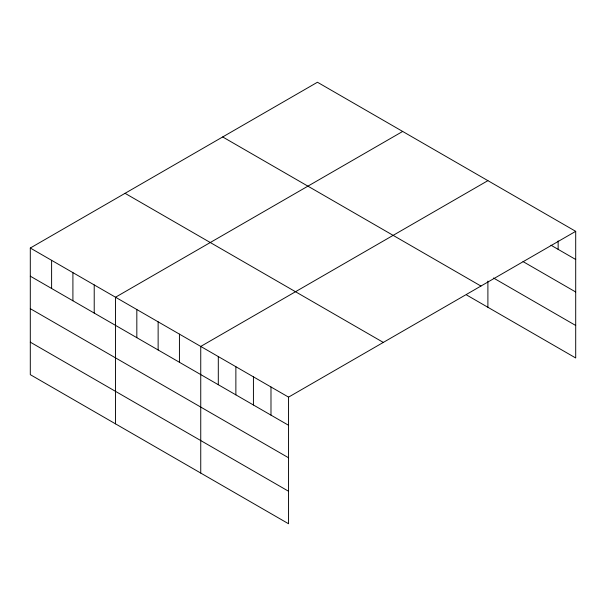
<?xml version="1.0" encoding="UTF-8"?>
<svg xmlns="http://www.w3.org/2000/svg" width="606" height="606" viewBox="0 0 606 606"><rect width="100%" height="100%" fill="white"/><g stroke="black" fill="none" stroke-linecap="round" stroke-linejoin="round"><path stroke-width="0.91" d="M575.7 231.34L288.554 397.127L288.554 523.758L30.3 374.659L30.3 248.028L317.446 82.242L575.7 231.34L575.7 357.972L466.59 294.978M402.672 131.449L115.526 297.228L115.526 423.859M487.898 180.649L200.745 346.435L200.745 473.066M550.952 245.203L575.7 259.489M523.016 261.572L575.7 291.994M493.481 278.002L575.7 325.475M222.69 136.948L480.944 286.055M125.056 193.322L383.31 342.42M30.3 248.028L288.554 397.127M30.3 276.177L288.554 425.276M30.3 308.674L288.554 457.772M30.3 342.155L288.554 491.254M558.141 240.908L558.141 249.354M487.898 281.101L487.898 307.28M270.988 386.992L270.988 415.133M253.429 376.849L253.429 404.997M235.87 366.713L235.87 394.862M218.304 356.57L218.304 384.719M179.437 334.133L179.437 362.282M158.136 321.831L158.136 349.98M136.827 309.53L136.827 337.678M94.218 284.926L94.218 313.075M72.909 272.632L72.909 300.773M51.608 260.33L51.608 288.479"/></g></svg>
